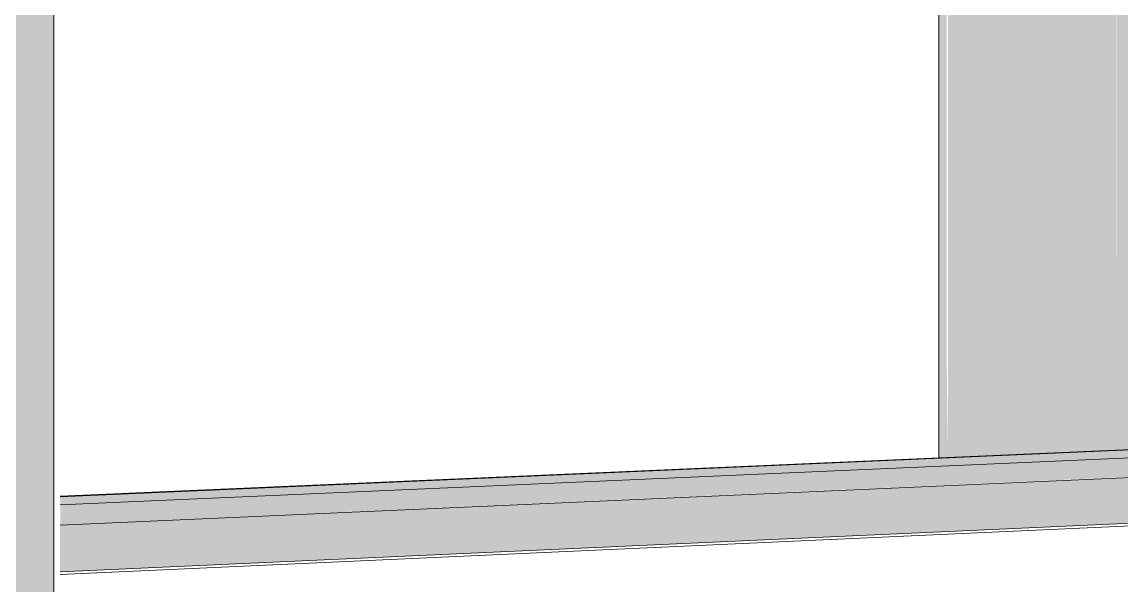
# Model space of a CAD drawing. Header units: inches. Extents: x 30764 to 92544, y -36095 to 66.
# Drawn here: x 92529.20048 to 92529.21422, y 65.97335 to 65.98039 of the extents above; entities that cross this region are included whole.
import ezdxf

# ---------------------------------------------------------------- set-up
doc = ezdxf.new("R2010")
doc.units = ezdxf.units.IN
doc.header["$MEASUREMENT"] = 0
for name, color, linetype, lineweight in [('A-GLAZ-CWMG', 51, 'Continuous', 9), ('C-BLDG-PADS', 91, 'Continuous', 9), ('C-TOPO', 7, 'Continuous', 9), ('E-ELEC-EQPM', 71, 'Continuous', 9), ('S-COLS', 52, 'Continuous', 9)]:
    doc.layers.add(name, color=color, linetype=linetype, lineweight=lineweight)

msp = doc.modelspace()

# ---------------------------------------------------------------- hatches: boundary and pattern name
at = {"layer": 'A-GLAZ-CWMG', "lineweight": 5}
for points in [[(92529.20095532655, 65.97443929325817), (92529.25322331254, 65.97672452527462), (92529.25322331254, 65.97665041941643), (92529.25332628164, 65.97665493570828), (92529.25332628164, 65.97674611881726), (92529.20095532655, 65.97445806655917)], [(92529.20095557605, 65.9741064912897), (92529.25322358648, 65.97645192722865), (92529.25320258024, 65.9767235860431), (92529.20095557605, 65.9744392681636)], [(92529.20095380719, 65.97351977596723), (92529.25395077998, 65.97592022929149), (92529.25395077998, 65.9764514436271), (92529.20095380719, 65.97410394575802), (92529.20095380719, 65.97359074524161)]]:
    msp.add_hatch(color=256, dxfattribs=at).paths.add_polyline_path(points, flags=0)
at = {"layer": 'E-ELEC-EQPM'}
h = msp.add_hatch(color=256, dxfattribs=at)
h.paths.add_polyline_path([(92529.18819998174, 65.97090353565254), (92529.18873913556, 65.97092979603539), (92529.18873913553, 65.97269162657864), (92529.20035909279, 65.97322329473859), (92529.20035909279, 65.97149576536688), (92529.20087653157, 65.97152096808382), (92529.20087653157, 66.00258900290154), (92529.18819998174, 66.00264513312253), (92529.18819998174, 65.9714983341968)], flags=0)
h.paths.add_polyline_path([(92529.19612537697, 66.00000000000003), (92529.18873913553, 66.00000000000001), (92529.18873913553, 66.00176183054332), (92529.20035909278, 66.00170215060776), (92529.20035909279, 66.00000000000001)], flags=0)
at = {"layer": 'S-COLS', "lineweight": 5}
h = msp.add_hatch(color=256, dxfattribs=at)
h.paths.add_polyline_path([(92529.21204598826, 65.97494836239008), (92529.21391032427, 65.97503039508958), (92529.21391032427, 65.99198461749401), (92529.21204598826, 65.99195828453972), (92529.21204598826, 65.97595739113275)], flags=0)
h.paths.add_polyline_path([(92529.21204598826, 65.99319198113517), (92529.21391032427, 65.9932142742952), (92529.21391032427, 66.01080441080234), (92529.21204598826, 66.01083990655758), (92529.21204598826, 65.99350547106158)], flags=0)
h.paths.add_polyline_path([(92529.21391032427, 66.0120589081596), (92529.21391032427, 66.02912963915603), (92529.21302002337, 66.0291753398793), (92529.21304935066, 66.0266309123189), (92529.21310986669, 66.02656618815365), (92529.2137451141, 66.02652903433099), (92529.21371371947, 66.02643300432945), (92529.21204598826, 66.02642250594309), (92529.21204598826, 66.01209852531785), (92529.21378237792, 66.01206162702114)], flags=0)
h = msp.add_hatch(color=256, dxfattribs=at)
h.paths.add_polyline_path([(92529.21391032427, 65.97503039508958), (92529.2141526385, 65.97504103433405), (92529.21413424826, 65.99198777415151), (92529.21391032427, 65.99198461749401), (92529.21391032427, 65.97595747930993)], flags=0)
h.paths.add_polyline_path([(92529.21391032427, 65.9932142742952), (92529.2141526385, 65.99321716561022), (92529.2141526385, 66.01079980717446), (92529.21391032427, 66.01080441080234), (92529.21391032427, 65.99349933273169)], flags=0)
h.paths.add_polyline_path([(92529.2141526385, 66.01205377000566), (92529.2141526385, 66.02911722737154), (92529.21391032427, 66.02912963915603), (92529.21394140835, 66.01205824810441), (92529.21411333382, 66.01205460151704)], flags=0)
h = msp.add_hatch(color=256, dxfattribs=at)
h.paths.add_polyline_path([(92529.2141526385, 65.97504103433405), (92529.2149205563, 65.97507457557157), (92529.2149205563, 65.99199879967523), (92529.2141526385, 65.99198803275084), (92529.2141526385, 65.97595747581491)], flags=0)
h.paths.add_polyline_path([(92529.2141526385, 65.99321716561022), (92529.2149205563, 65.99322628075795), (92529.2149205563, 66.01078529379666), (92529.2141526385, 66.01079980717446), (92529.2141526385, 65.99349853141669)], flags=0)
h.paths.add_polyline_path([(92529.2149205563, 66.0120375714833), (92529.2149205563, 66.02907809803207), (92529.2141526385, 66.02911722737154), (92529.2141526385, 66.01205377000566), (92529.21478399294, 66.0120404521619)], flags=0)
h = msp.add_hatch(color=256, dxfattribs=at)
h.paths.add_polyline_path([(92529.21193313564, 65.97494338535576), (92529.21203109977, 65.97494770668392), (92529.21202204193, 65.99195794599935), (92529.21193313564, 65.99195668688392), (92529.21193313564, 65.97595737832508)], flags=0)
h.paths.add_polyline_path([(92529.21193313564, 65.99319062857913), (92529.21203109979, 65.99319180294087), (92529.21203109979, 66.01084019028333), (92529.21193313564, 66.01084206013279), (92529.21193313564, 65.99350584088334)], flags=0)
h.paths.add_polyline_path([(92529.21203109979, 66.01209884198693), (92529.21203109979, 66.02642319753072), (92529.21193313564, 66.02642775532915), (92529.21194508085, 66.01210067379733), (92529.21199462484, 66.0120996177862)], flags=0)
h = msp.add_hatch(color=256, dxfattribs=at)
h.paths.add_polyline_path([(92529.21203126016, 65.97494769153262), (92529.21204618763, 65.97494834355574), (92529.21203126016, 65.97595737549649)], flags=0)
h.paths.add_polyline_path([(92529.21203126016, 65.99319179882335), (92529.21204618763, 65.99319197601675), (92529.21203126016, 65.99350551606271)], flags=0)

# ---------------------------------------------------------------- linework, layer by layer
at = {"layer": 'A-GLAZ-CWMG'}
for p, q in [((92529.2009553265, 65.97445806655915), (92529.25332628161, 65.97674611881725)), ((92529.20095562952, 65.97446563708468), (92529.25320156912, 65.97674755213072)), ((92529.2009553265, 65.97435791154064), (92529.25332628161, 65.97665493570827)), ((92529.20095380722, 65.97410394575803), (92529.25395078, 65.97645144362711)), ((92529.20095380722, 65.97351977596725), (92529.25395078, 65.97592022929149))]:
    msp.add_line(p, q, dxfattribs=at)
at = {"layer": 'C-BLDG-PADS'}
msp.add_line((92529.20095250453, 65.97348608099219), (92529.25495585403, 65.97593522432649), dxfattribs=at)
at = {"layer": 'C-TOPO'}
msp.add_line((92529.20095250459, 65.9734860826851), (92529.25495582726, 65.9759352246449), dxfattribs=at)
msp.add_line((92529.20095250459, 65.9734860826851), (92529.25495582726, 65.9759352246449), dxfattribs=at)
at = {"layer": 'E-ELEC-EQPM'}
msp.add_line((92529.20087653157, 65.97152096808387), (92529.20087653157, 66.0025890029015), dxfattribs=at)
at = {"layer": 'S-COLS'}
msp.add_line((92529.21193132478, 65.97494333386332), (92529.2119313248, 65.99195667035458), dxfattribs=at)

doc.saveas('drawing.dxf')
